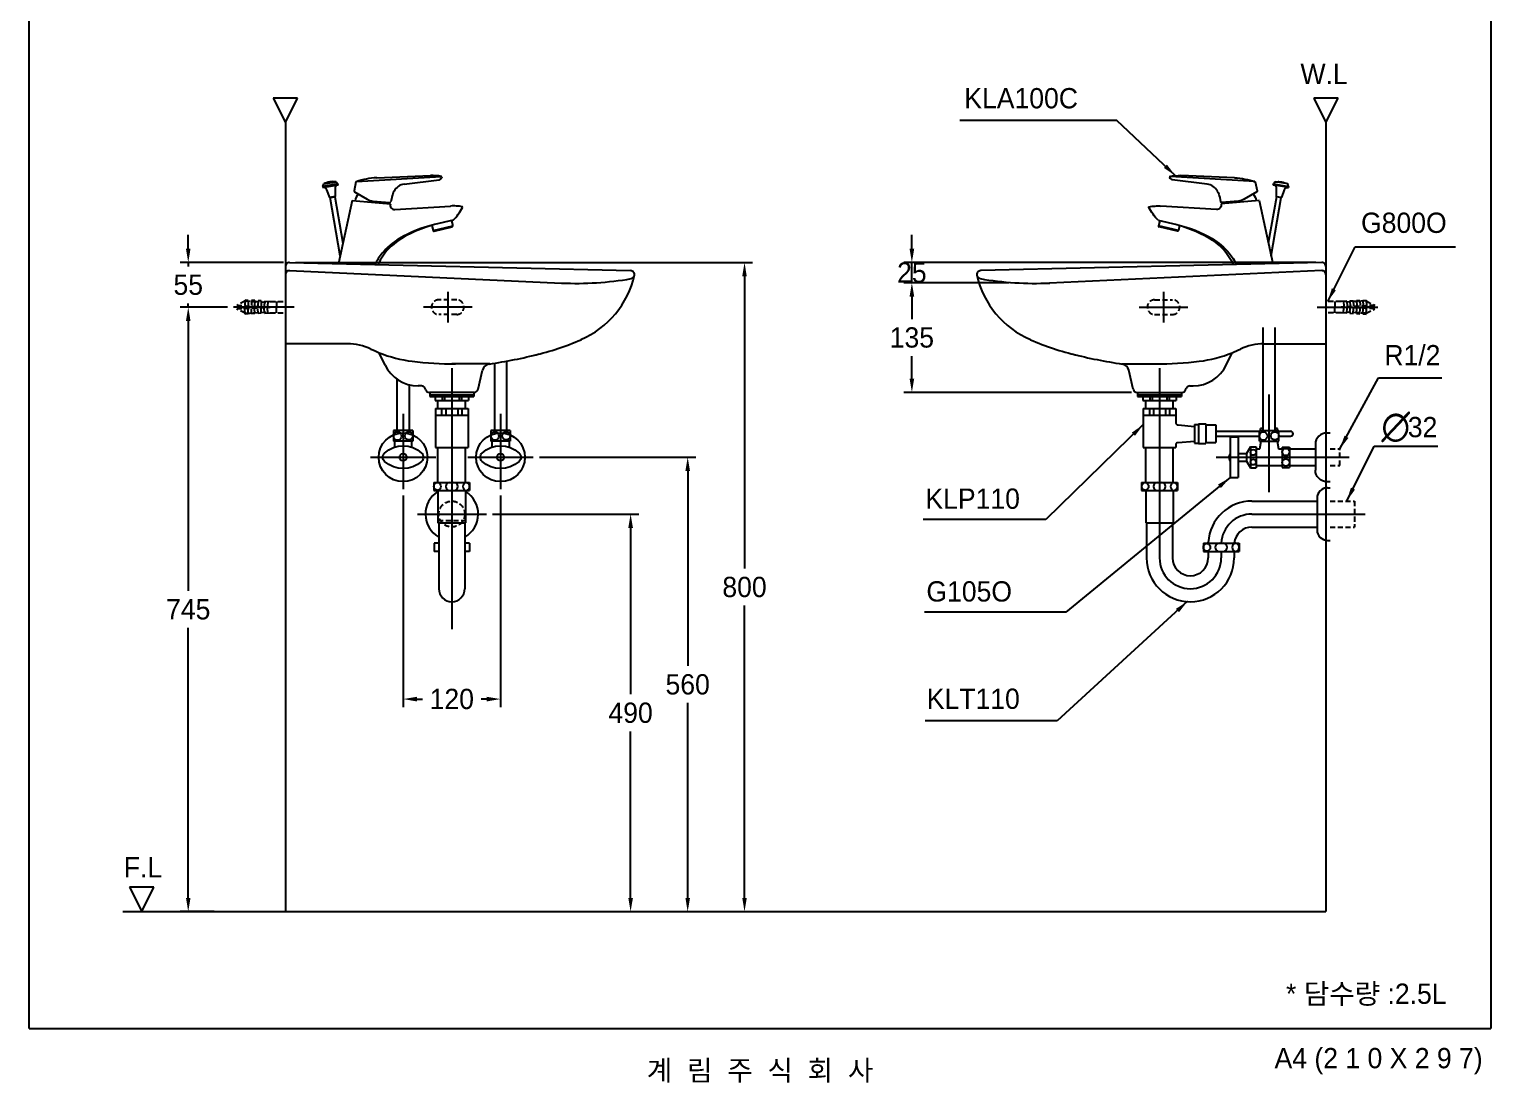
# Model space of a CAD drawing. Header units: millimetres. Extents: x 6870 to 8670, y -7003 to -4406.
# Drawn here: x 6870 to 8670, y -7003 to -5704 of the extents above; entities that cross this region are included whole.
import ezdxf
from ezdxf.enums import TextEntityAlignment as Align
from ezdxf.lldxf.tags import DXFTag

# ---------------------------------------------------------------- set-up
doc = ezdxf.new("R2010")
doc.units = ezdxf.units.MM
doc.linetypes.add('DASHED2', pattern=[9.525, 6.35, -3.175])
for name, color, linetype in [('TEXT', 7, 'Continuous'), ('내부선 및 부속', 4, 'Continuous'), ('도각라인', 7, 'Continuous'), ('외형선', 3, 'Continuous'), ('점선', 6, 'DASHED2'), ('중심선', 1, 'DASHED'), ('치수선', 7, 'Continuous')]:
    doc.layers.add(name, color=color, linetype=linetype)
doc.styles.add('____', font='')
doc.styles.add('타이틀', font='H2GTRM.TTF', dxfattribs={"height": 25})
doc.styles.get('____').set_extended_font_data('굴림')
tags = doc.linetypes.add('DASHDOT', pattern=[70, 31, -13, 13, -13]).pattern_tags.tags
tags[10:11] = [DXFTag(74, 4), DXFTag(75, 0), DXFTag(340, '0'), DXFTag(46, 0.0), DXFTag(50, 0.0), DXFTag(44, 0.0), DXFTag(45, 0.0)]
tags[8:9] = [DXFTag(74, 4), DXFTag(75, 0), DXFTag(340, '0'), DXFTag(46, 0.0), DXFTag(50, 0.0), DXFTag(44, 0.0), DXFTag(45, 0.0)]
tags[6:7] = [DXFTag(74, 4), DXFTag(75, 0), DXFTag(340, '0'), DXFTag(46, 0.0), DXFTag(50, 0.0), DXFTag(44, 0.0), DXFTag(45, 0.0)]
tags[4:5] = [DXFTag(74, 4), DXFTag(75, 0), DXFTag(340, '0'), DXFTag(46, 0.0), DXFTag(50, 0.0), DXFTag(44, 0.0), DXFTag(45, 0.0)]
tags = doc.linetypes.add('DASHED', pattern=[25.72, 12.86, -12.86]).pattern_tags.tags
tags[6:7] = [DXFTag(74, 4), DXFTag(75, 0), DXFTag(340, '0'), DXFTag(46, 0.0), DXFTag(50, 0.0), DXFTag(44, 0.0), DXFTag(45, 0.0)]
tags[4:5] = [DXFTag(74, 4), DXFTag(75, 0), DXFTag(340, '0'), DXFTag(46, 0.0), DXFTag(50, 0.0), DXFTag(44, 0.0), DXFTag(45, 0.0)]
doc.dimstyles.new('MSADIM', dxfattribs={"dimtxt": 33, "dimasz": 17, "dimexe": 10, "dimexo": 7.5, "dimgap": 10, "dimtad": 0, "dimtih": 1, "dimtoh": 1, "dimdec": 0, "dimzin": 1, "dimdsep": 46, "dimtxsty": '____', "dimcen": 11.25, "dimadec": 0, "dimazin": 0, "dimtfac": 1, "dimtdec": 0, "dimtix": 1, "dimtmove": 0, "dimatfit": 3, "dimfxl": 1, "dimtolj": 1, "dimtzin": 1, "dimarcsym": 0})

# ---------------------------------------------------------------- blocks, each defined once
blk = doc.blocks.new('*D4')
at = {"layer": '치수선', "color": 0, "linetype": 'Continuous', "lineweight": -2, "transparency": 16777216}
for p, q in [((7198, -5991.9), (7760.9, -5991.9)), ((7750.9, -6008.9), (7750.9, -6369.1)), ((7750.9, -6774.9), (7750.9, -6414.7)), ((7639.2, -6791.9), (7760.9, -6791.9))]:
    blk.add_line(p, q, dxfattribs=at)
at = {"layer": '치수선', "color": 0, "linetype": 'Continuous', "transparency": 16777216}
for points in [[(7748.1, -6008.9), (7753.7, -6008.9), (7750.9, -5991.9)], [(7748.1, -6774.9), (7753.7, -6774.9), (7750.9, -6791.9)]]:
    blk.add_solid(points, dxfattribs=at)
at = {"layer": '치수선', "color": 0, "linetype": 'Continuous', "transparency": 16777216, "insert": (7750.9, -6391.9), "char_height": 25, "attachment_point": 5, "style": '____'}
blk.add_mtext('\\A1;800', dxfattribs=at)
blk = doc.blocks.new('*D1')
at = {"layer": '치수선', "color": 0, "linetype": 'Continuous', "lineweight": -2, "transparency": 16777216}
for p, q in [((7498.3, -6231.9), (7690.9, -6231.9)), ((7680.9, -6248.9), (7680.9, -6489.1)), ((7680.9, -6774.9), (7680.9, -6534.7)), ((7675.7, -6791.9), (7690.9, -6791.9))]:
    blk.add_line(p, q, dxfattribs=at)
at = {"layer": '치수선', "color": 0, "linetype": 'Continuous', "transparency": 16777216}
for points in [[(7678.1, -6248.9), (7683.8, -6248.9), (7680.9, -6231.9)], [(7678.1, -6774.9), (7683.8, -6774.9), (7680.9, -6791.9)]]:
    blk.add_solid(points, dxfattribs=at)
at = {"layer": '치수선', "color": 0, "linetype": 'Continuous', "transparency": 16777216, "insert": (7680.9, -6511.9), "char_height": 25, "attachment_point": 5, "style": '____'}
blk.add_mtext('\\A1;560', dxfattribs=at)
blk = doc.blocks.new('*D2')
at = {"layer": '치수선', "color": 0, "linetype": 'Continuous', "lineweight": -2, "transparency": 16777216}
for p, q in [((7440.7, -6301.9), (7620.6, -6301.9)), ((7610.6, -6318.9), (7610.6, -6524)), ((7610.6, -6774.9), (7610.6, -6569.7)), ((7600.5, -6791.9), (7620.6, -6791.9))]:
    blk.add_line(p, q, dxfattribs=at)
at = {"layer": '치수선', "color": 0, "linetype": 'Continuous', "transparency": 16777216}
for points in [[(7607.8, -6318.9), (7613.5, -6318.9), (7610.6, -6301.9)], [(7607.8, -6774.9), (7613.5, -6774.9), (7610.6, -6791.9)]]:
    blk.add_solid(points, dxfattribs=at)
at = {"layer": '치수선', "color": 0, "linetype": 'Continuous', "transparency": 16777216, "insert": (7610.6, -6546.9), "char_height": 25, "attachment_point": 5, "style": '____'}
blk.add_mtext('\\A1;490', dxfattribs=at)
blk = doc.blocks.new('*D3')
at = {"layer": '치수선', "color": 0, "linetype": 'Continuous', "lineweight": -2, "transparency": 16777216}
for p, q in [((7330.4, -6278.9), (7330.4, -6539.9)), ((7450.4, -6278.9), (7450.4, -6539.9)), ((7347.4, -6529.9), (7354.5, -6529.9)), ((7433.4, -6529.9), (7426.4, -6529.9))]:
    blk.add_line(p, q, dxfattribs=at)
at = {"layer": '치수선', "color": 0, "linetype": 'Continuous', "transparency": 16777216}
for points in [[(7347.4, -6527.1), (7347.4, -6532.8), (7330.4, -6529.9)], [(7433.4, -6527.1), (7433.4, -6532.8), (7450.4, -6529.9)]]:
    blk.add_solid(points, dxfattribs=at)
at = {"layer": '치수선', "color": 0, "linetype": 'Continuous', "transparency": 16777216, "insert": (7390.4, -6529.9), "char_height": 25, "attachment_point": 5, "style": '____'}
blk.add_mtext('\\A1;120', dxfattribs=at)
blk = doc.blocks.new('*D5')
at = {"layer": '치수선', "color": 0, "linetype": 'Continuous', "lineweight": -2, "transparency": 16777216}
for p, q in [((8076.3, -6016.8), (7947, -6016.8)), ((7957, -6033.8), (7957, -6061.5)), ((7957, -6134.9), (7957, -6107.2)), ((8227.5, -6151.9), (7947, -6151.9))]:
    blk.add_line(p, q, dxfattribs=at)
at = {"layer": '치수선', "color": 0, "linetype": 'Continuous', "transparency": 16777216}
for points in [[(7954.2, -6033.8), (7959.9, -6033.8), (7957, -6016.8)], [(7954.2, -6134.9), (7959.9, -6134.9), (7957, -6151.9)]]:
    blk.add_solid(points, dxfattribs=at)
at = {"layer": '치수선', "color": 0, "linetype": 'Continuous', "transparency": 16777216, "insert": (7957, -6084.4), "char_height": 25, "attachment_point": 5, "style": '____'}
blk.add_mtext('\\A1;135', dxfattribs=at)
blk = doc.blocks.new('*D6')
at = {"layer": '치수선', "color": 0, "linetype": 'Continuous', "lineweight": -2, "transparency": 16777216}
for p, q in [((7957, -5974.9), (7957, -5957.9)), ((8454.4, -5991.9), (7947, -5991.9)), ((7957, -6016.8), (7957, -5991.9)), ((8076.3, -6016.8), (7947, -6016.8)), ((7957, -6033.8), (7957, -6050.8))]:
    blk.add_line(p, q, dxfattribs=at)
at = {"layer": '치수선', "color": 0, "linetype": 'Continuous', "transparency": 16777216}
for points in [[(7954.2, -5974.9), (7959.9, -5974.9), (7957, -5991.9)], [(7954.2, -6033.8), (7959.9, -6033.8), (7957, -6016.8)]]:
    blk.add_solid(points, dxfattribs=at)
at = {"layer": '치수선', "color": 0, "linetype": 'Continuous', "transparency": 16777216, "insert": (7957, -6004.4), "char_height": 25, "attachment_point": 5, "style": '____'}
blk.add_mtext('\\A1;25', dxfattribs=at)
blk = doc.blocks.new('*D7')
at = {"layer": '치수선', "color": 0, "linetype": 'Continuous', "lineweight": -2, "transparency": 16777216}
for p, q in [((7114.2, -6046.9), (7055.8, -6046.9)), ((7065.8, -6063.9), (7065.8, -6396.5)), ((7065.8, -6774.9), (7065.8, -6442.2)), ((7097.9, -6791.9), (7055.8, -6791.9))]:
    blk.add_line(p, q, dxfattribs=at)
at = {"layer": '치수선', "color": 0, "linetype": 'Continuous', "transparency": 16777216}
for points in [[(7063, -6063.9), (7068.6, -6063.9), (7065.8, -6046.9)], [(7063, -6774.9), (7068.6, -6774.9), (7065.8, -6791.9)]]:
    blk.add_solid(points, dxfattribs=at)
at = {"layer": '치수선', "color": 0, "linetype": 'Continuous', "transparency": 16777216, "insert": (7065.8, -6419.4), "char_height": 25, "attachment_point": 5, "style": '____'}
blk.add_mtext('\\A1;745', dxfattribs=at)
blk = doc.blocks.new('*D8')
at = {"layer": '치수선', "color": 0, "linetype": 'Continuous', "lineweight": -2, "transparency": 16777216}
for p, q in [((7065.8, -5974.9), (7065.8, -5957.9)), ((7183, -5991.9), (7055.8, -5991.9)), ((7065.8, -5991.9), (7065.8, -5996.6)), ((7114.2, -6046.9), (7055.8, -6046.9)), ((7065.8, -6046.9), (7065.8, -6042.2)), ((7065.8, -6063.9), (7065.8, -6080.9))]:
    blk.add_line(p, q, dxfattribs=at)
at = {"layer": '치수선', "color": 0, "linetype": 'Continuous', "transparency": 16777216}
for points in [[(7063, -5974.9), (7068.6, -5974.9), (7065.8, -5991.9)], [(7063, -6063.9), (7068.6, -6063.9), (7065.8, -6046.9)]]:
    blk.add_solid(points, dxfattribs=at)
at = {"layer": '치수선', "color": 0, "linetype": 'Continuous', "transparency": 16777216, "insert": (7065.8, -6019.4), "char_height": 25, "attachment_point": 5, "style": '____'}
blk.add_mtext('\\A1;55', dxfattribs=at)

msp = doc.modelspace()

# ---------------------------------------------------------------- linework, layer by layer
at = {"layer": '내부선 및 부속', "linetype": 'Continuous'}
for p, q in [((7272.9, -5892.2), (7377.4, -5885.8)), ((7298, -5887.5), (7364.3, -5884.8)), ((8379.6, -5892.2), (8275, -5885.8)), ((8354.5, -5887.5), (8288.2, -5884.8)), ((7250.1, -5895), (7231.4, -5898.3)), ((7231.4, -5898.3), (7232.6, -5895.1)), ((7231.4, -5898.3), (7231.6, -5899.3)), ((7231.6, -5899.3), (7250.3, -5896)), ((7232.6, -5895.1), (7248, -5892.4)), ((7240, -5911.6), (7236.6, -5902.2)), ((7246.6, -5900.4), (7246.6, -5910.4)), ((7248, -5892.4), (7250.1, -5895)), ((7250.3, -5896), (7250.1, -5895)), ((7272.4, -5892.6), (7270.1, -5903.6)), ((7331.8, -5895.3), (7374.8, -5890)), ((7378, -5886.4), (7377.8, -5887.4)), ((7378, -5886.4), (7377.8, -5887.4)), ((8274.5, -5886.4), (8274.7, -5887.4)), ((8274.5, -5886.4), (8274.7, -5887.4)), ((8320.7, -5895.3), (8277.6, -5890)), ((8380, -5892.6), (8382.4, -5903.6)), ((8402.1, -5896), (8402.3, -5895)), ((8420.8, -5899.3), (8402.1, -5896)), ((8404.4, -5892.4), (8402.3, -5895)), ((8402.3, -5895), (8421, -5898.3)), ((8419.9, -5895.1), (8404.4, -5892.4)), ((8405.8, -5900.4), (8405.8, -5910.4)), ((8412.5, -5911.6), (8415.9, -5902.2)), ((8421, -5898.3), (8419.9, -5895.1)), ((8421, -5898.3), (8420.8, -5899.3)), ((7246.6, -5910.4), (7240, -5911.6)), ((7240.4, -5911.9), (7246.4, -5910.9)), ((7253.1, -5983.6), (7240.4, -5911.9)), ((7246.4, -5910.9), (7256.4, -5967.9)), ((7267.6, -5915.4), (7251, -5993.3)), ((7267.6, -5915.4), (7314.7, -5919.5)), ((7270.5, -5904.7), (7286.1, -5913.8)), ((7293.3, -5916.1), (7314.2, -5917.9)), ((7310.9, -5917.6), (7311.1, -5919.2)), ((7316.4, -5911.8), (7315.2, -5917.1)), ((8336.1, -5911.8), (8337.2, -5917.1)), ((8384.9, -5915.4), (8337.8, -5919.5)), ((8359.2, -5916.1), (8338.3, -5917.9)), ((8341.6, -5917.6), (8341.4, -5919.2)), ((8381.9, -5904.7), (8366.3, -5913.8)), ((8384.9, -5915.4), (8401.5, -5993.3)), ((8406.1, -5910.9), (8396, -5967.9)), ((8399.4, -5983.6), (8412, -5911.9)), ((8405.8, -5910.4), (8412.5, -5911.6)), ((8412, -5911.9), (8406.1, -5910.9)), ((7320.3, -5926.5), (7388.9, -5922.3)), ((7392, -5939.9), (7369, -5945.1)), ((8260.5, -5939.9), (8283.4, -5945.1)), ((8332.1, -5926.5), (8263.6, -5922.3)), ((7365.8, -5946.2), (7367.3, -5952.6)), ((7367.3, -5952.6), (7391.6, -5946.8)), ((7368.5, -5953.3), (7390.9, -5948)), ((7390.1, -5940.4), (7391.6, -5946.8)), ((8262.4, -5940.4), (8260.9, -5946.8)), ((8285.2, -5952.6), (8260.9, -5946.8)), ((8284, -5953.3), (8261.6, -5948)), ((8286.7, -5946.2), (8285.2, -5952.6)), ((7190.7, -6001.9), (7525.7, -6017.2)), ((8461.8, -6001.9), (8126.7, -6017.2)), ((8389.5, -6199.1), (8389.5, -6071.9)), ((8404.5, -6199.1), (8404.5, -6071.9)), ((7437.2, -6116.9), (7390.4, -6116.9)), ((7442.9, -6116), (7442.9, -6199.1)), ((7457.9, -6113.4), (7457.9, -6199.1)), ((8215.3, -6116.9), (8262, -6116.9)), ((7322.9, -6135.7), (7322.9, -6199.1)), ((7337.9, -6142.5), (7337.9, -6199.1)), ((7363.4, -6151.9), (7363.4, -6156.9)), ((7363.4, -6154.9), (7417.4, -6154.9)), ((7417.4, -6151.9), (7417.4, -6156.9)), ((8235, -6151.9), (8235, -6156.9)), ((8235, -6154.9), (8289, -6154.9)), ((8289, -6151.9), (8289, -6156.9)), ((7363.4, -6156.9), (7417.4, -6156.9)), ((7369.9, -6156.9), (7369.9, -6161.9)), ((7369.9, -6161.9), (7410.9, -6161.9)), ((7370.4, -6171.9), (7370.4, -6219.9)), ((7370.4, -6171.9), (7410.4, -6171.9)), ((7373.4, -6171.9), (7373.4, -6161.9)), ((7377.9, -6171.9), (7377.9, -6179.9)), ((7378.4, -6156.9), (7378.4, -6161.9)), ((7381.4, -6156.9), (7381.4, -6161.9)), ((7382.9, -6171.9), (7382.9, -6179.9)), ((7397.9, -6171.9), (7397.9, -6179.9)), ((7399.4, -6156.9), (7399.4, -6161.9)), ((7402.4, -6156.9), (7402.4, -6161.9)), ((7402.9, -6171.9), (7402.9, -6179.9)), ((7407.4, -6171.9), (7407.4, -6161.9)), ((7410.4, -6171.9), (7410.4, -6216.6)), ((7410.9, -6156.9), (7410.9, -6161.9)), ((8235, -6156.9), (8289, -6156.9)), ((8241.5, -6156.9), (8241.5, -6161.9)), ((8241.5, -6161.9), (8282.5, -6161.9)), ((8242, -6171.9), (8242, -6219.9)), ((8242, -6171.9), (8282, -6171.9)), ((8245, -6171.9), (8245, -6161.9)), ((8249.5, -6171.9), (8249.5, -6179.9)), ((8250, -6156.9), (8250, -6161.9)), ((8253, -6156.9), (8253, -6161.9)), ((8254.5, -6171.9), (8254.5, -6179.9)), ((8269.5, -6171.9), (8269.5, -6179.9)), ((8271, -6156.9), (8271, -6161.9)), ((8274, -6156.9), (8274, -6161.9)), ((8274.5, -6171.9), (8274.5, -6179.9)), ((8279, -6171.9), (8279, -6161.9)), ((8282, -6171.9), (8282, -6189.1)), ((8282.5, -6156.9), (8282.5, -6161.9)), ((7370.4, -6179.9), (7410.4, -6179.9)), ((7373.4, -6179.9), (7407.4, -6179.9)), ((8242, -6179.9), (8282, -6179.9)), ((8245, -6179.9), (8279, -6179.9)), ((8305, -6191.4), (8305, -6214.4)), ((8305, -6191.4), (8310, -6191.4)), ((8310, -6190.9), (8310, -6214.9)), ((8310, -6190.9), (8319, -6190.9)), ((8319, -6190.9), (8319, -6214.9)), ((7318.4, -6199.1), (7318.4, -6212.1)), ((7342.4, -6199.1), (7318.4, -6199.1)), ((7342.4, -6199.1), (7342.4, -6212.1)), ((7438.4, -6199.1), (7438.4, -6212.1)), ((7462.4, -6199.1), (7438.4, -6199.1)), ((7462.4, -6199.1), (7462.4, -6212.1)), ((8284.8, -6192.1), (8305, -6193.9)), ((8319, -6192.1), (8331.5, -6192.1)), ((8331.5, -6192.1), (8331.5, -6213.6)), ((8331.5, -6199.9), (8385, -6199.9)), ((8331.5, -6205.9), (8385, -6205.9)), ((8349, -6206.9), (8349, -6256.9)), ((8349, -6206.9), (8359, -6206.9)), ((8359, -6206.9), (8359, -6256.9)), ((8385, -6199.1), (8409, -6199.1)), ((8385, -6212.1), (8385, -6199.1)), ((8386.5, -6199.1), (8386.5, -6196.4)), ((8389.5, -6196.4), (8386.5, -6196.4)), ((8407.5, -6196.4), (8404.5, -6196.4)), ((8407.5, -6199.1), (8407.5, -6196.4)), ((8409, -6212.1), (8409, -6199.1)), ((8409, -6199.9), (8423.5, -6199.9)), ((8409, -6205.9), (8423.5, -6205.9)), ((8468, -6201.9), (8472, -6201.9)), ((7342.4, -6212.1), (7318.4, -6212.1)), ((7319.9, -6212.1), (7319.9, -6219.6)), ((7340.9, -6212.1), (7340.9, -6219.6)), ((7370.4, -6219.9), (7410.4, -6219.9)), ((7373.4, -6262.9), (7373.4, -6219.9)), ((7407.4, -6262.9), (7407.4, -6219.9)), ((7410.4, -6216.6), (7410.4, -6219.9)), ((7462.4, -6212.1), (7438.4, -6212.1)), ((7439.9, -6212.1), (7439.9, -6219.6)), ((7460.9, -6212.1), (7460.9, -6219.6)), ((8242, -6219.9), (8282, -6219.9)), ((8245, -6262.9), (8245, -6219.9)), ((8279, -6262.9), (8279, -6219.9)), ((8282, -6216.6), (8282, -6219.9)), ((8284.8, -6213.6), (8305, -6211.9)), ((8305, -6214.4), (8310, -6214.4)), ((8310, -6214.9), (8319, -6214.9)), ((8319, -6213.6), (8331.5, -6213.6)), ((8359, -6227.1), (8369, -6227.1)), ((8374, -6218.9), (8369, -6227.1)), ((8369, -6227.1), (8369, -6236.6)), ((8374, -6218.9), (8381, -6218.9)), ((8374, -6218.9), (8374, -6244.9)), ((8381, -6218.9), (8381, -6244.9)), ((8381, -6221.6), (8385.5, -6221.6)), ((8385, -6212.1), (8409, -6212.1)), ((8385.5, -6221.6), (8387, -6212.1)), ((8407, -6212.1), (8408.5, -6221.6)), ((8408.5, -6221.6), (8413, -6221.6)), ((8413, -6219.4), (8413, -6244.4)), ((8413, -6219.4), (8422, -6219.4)), ((8422, -6219.4), (8422, -6244.4)), ((8422, -6221.6), (8454, -6221.6)), ((8454, -6215.9), (8454, -6247.9)), ((8359, -6236.6), (8369, -6236.6)), ((8369, -6236.6), (8374, -6244.9)), ((8374, -6244.9), (8381, -6244.9)), ((8381, -6242.1), (8413, -6242.1)), ((8413, -6244.4), (8422, -6244.4)), ((8422, -6242.1), (8454, -6242.1)), ((7368.4, -6262.9), (7412.4, -6262.9)), ((7368.4, -6262.9), (7368.4, -6272.9)), ((7412.4, -6262.9), (7412.4, -6272.9)), ((8240, -6262.9), (8284, -6262.9)), ((8240, -6262.9), (8240, -6272.9)), ((8284, -6262.9), (8284, -6272.9)), ((8349, -6256.9), (8359, -6256.9)), ((8468, -6261.9), (8472, -6261.9)), ((7368.4, -6272.9), (7412.4, -6272.9)), ((7373.4, -6272.9), (7373.4, -6312.9)), ((7407.4, -6272.9), (7407.4, -6312.9)), ((8240, -6272.9), (8284, -6272.9)), ((8245, -6272.9), (8245, -6312.9)), ((8279, -6272.9), (8279, -6312.9)), ((8469, -6269.4), (8472, -6269.4)), ((8375.9, -6285.9), (8456, -6285.9)), ((8456, -6282.4), (8456, -6317.9)), ((7373.4, -6312.9), (7407.4, -6312.9)), ((7374.4, -6312.9), (7374.4, -6393.9)), ((7406.4, -6312.9), (7406.4, -6393.9)), ((8245, -6312.9), (8279, -6312.9)), ((8246, -6312.9), (8246, -6355.9)), ((8278, -6312.9), (8278, -6355.9)), ((8375.9, -6317.9), (8456, -6317.9)), ((8456, -6317.9), (8456, -6321.4)), ((8469, -6334.4), (8472, -6334.4)), ((7368.7, -6337.9), (7368.7, -6347.9)), ((7374.4, -6337.9), (7368.7, -6337.9)), ((7374.4, -6347.9), (7368.7, -6347.9)), ((7412.2, -6337.9), (7406.4, -6337.9)), ((7412.2, -6347.9), (7406.4, -6347.9)), ((7412.2, -6337.9), (7412.2, -6347.9)), ((8316, -6337.9), (8360, -6337.9)), ((8316, -6337.9), (8316, -6347.9)), ((8316, -6347.9), (8360, -6347.9)), ((8322, -6337.9), (8322, -6336.7)), ((8322, -6347.9), (8322, -6355.9)), ((8354, -6347.9), (8354, -6355.9)), ((8360, -6337.9), (8360, -6347.9))]:
    msp.add_line(p, q, dxfattribs=at)
at = {"layer": '내부선 및 부속', "linetype": 'Continuous', "flags": 128}
for points in [[(7377.6, -5885.8, 0.060898), (7364.3, -5884.8)], [(8274.9, -5885.8, -0.060898), (8288.2, -5884.8)], [(7236.6, -5902.2, 0.361169), (7231.6, -5899.3)], [(7248, -5892.4, 0.142794), (7232.6, -5895.1)], [(7250.3, -5896, 0.361169), (7246.6, -5900.4)], [(7270.1, -5903.6, 0.323464), (7270.5, -5904.7)], [(7272.9, -5892.2, 0.337043), (7272.4, -5892.6)], [(7298, -5887.5, 0.071682), (7272.7, -5892.3)], [(7319.3, -5903.9, 0.070886), (7316.4, -5911.8)], [(7374.8, -5890, 0.169046), (7377.8, -5887.4)], [(8277.6, -5890, -0.169046), (8274.7, -5887.4)], [(8333.2, -5903.9, -0.070886), (8336.1, -5911.8)], [(8354.5, -5887.5, -0.071682), (8379.7, -5892.3)], [(8379.6, -5892.2, -0.337043), (8380, -5892.6)], [(8382.4, -5903.6, -0.323464), (8381.9, -5904.7)], [(8402.1, -5896, -0.361169), (8405.8, -5900.4)], [(8404.4, -5892.4, -0.142794), (8419.9, -5895.1)], [(8415.9, -5902.2, -0.361169), (8420.8, -5899.3)], [(7240, -5911.6, 0.337834), (7240.5, -5911.9)], [(7246.3, -5910.9, 0.337834), (7246.6, -5910.4)], [(7275, -5907.3, 0.082698), (7271.2, -5915.7)], [(7286.1, -5913.8, 0.111261), (7293.3, -5916.1)], [(7314.2, -5917.9, 0.378336), (7315.2, -5917.1)], [(7314.7, -5919.5, 0.51857), (7320.3, -5926.5)], [(8337.8, -5919.5, -0.51857), (8332.1, -5926.5)], [(8338.3, -5917.9, -0.378336), (8337.2, -5917.1)], [(8366.3, -5913.8, -0.111261), (8359.2, -5916.1)], [(8377.4, -5907.3, -0.082698), (8381.2, -5915.7)], [(8406.2, -5910.9, -0.337834), (8405.8, -5910.4)], [(8412.5, -5911.6, -0.337834), (8411.9, -5911.9)], [(7396, -5922.3, 0.025335), (7388.9, -5922.3)], [(7392, -5939.9, 0.069061), (7403.7, -5924)], [(7403.4, -5923.3, 0.046958), (7396, -5922.3)], [(7403.7, -5924, 0.495636), (7403.4, -5923.3)], [(8248.7, -5924, -0.495636), (8249.1, -5923.3)], [(8260.5, -5939.9, -0.069061), (8248.7, -5924)], [(8249.1, -5923.3, -0.046958), (8256.5, -5922.3)], [(8256.5, -5922.3, -0.025335), (8263.6, -5922.3)], [(7339, -5956.4, 0.084528), (7313, -5974.7)], [(7369, -5945.1, 0.07809), (7325.8, -5962.4)], [(7365.8, -5946.2, 0.040931), (7339, -5956.4)], [(7367.3, -5952.6, 0.414214), (7368.5, -5953.3)], [(8283.4, -5945.1, -0.07809), (8326.7, -5962.4)], [(8285.2, -5952.6, -0.414214), (8284, -5953.3)], [(8286.7, -5946.2, -0.040931), (8313.4, -5956.4)], [(8313.4, -5956.4, -0.084528), (8339.5, -5974.7)], [(7313, -5974.7, 0.099973), (7299.7, -5994.5, 0.097482)], [(7325.8, -5962.4, 0.085415), (7304.6, -5980.4)], [(8326.7, -5962.4, -0.085415), (8347.9, -5980.4)], [(8339.5, -5974.7, -0.099973), (8352.7, -5994.5, -0.097482)], [(7304.6, -5980.4, 0.07125), (7296, -5994.4, 0.068628)], [(8347.9, -5980.4, -0.07125), (8356.5, -5994.4, -0.068628)], [(7307.7, -6237, -0.44), (7307.7, -6226.7)], [(7307.7, -6226.7, -0.388889), (7353.2, -6226.7)], [(7353.2, -6226.7, -0.44), (7353.2, -6237)], [(7427.7, -6237, -0.44), (7427.7, -6226.7)], [(7427.7, -6226.7, -0.388889), (7473.2, -6226.7)], [(7473.2, -6226.7, -0.44), (7473.2, -6237)], [(7353.2, -6237, -0.388889), (7307.7, -6237)], [(7473.2, -6237, -0.388889), (7427.7, -6237)], [(7372.7, -6272.8, -0.859727), (7372.7, -6262.9)], [(7372.7, -6262.9, -0.859727), (7372.7, -6272.8)], [(8244.3, -6272.8, -0.859727), (8244.3, -6262.9)], [(8244.3, -6262.9, -0.859727), (8244.3, -6272.8)], [(8468, -6261.9, -0.414214), (8454, -6247.9)], [(8320.3, -6347.8, -0.859727), (8320.3, -6337.9)], [(8320.3, -6337.9, -0.859727), (8320.3, -6347.8)]]:
    msp.add_lwpolyline(points, format="xyb", dxfattribs=at)
at = {"layer": '내부선 및 부속', "linetype": 'Continuous'}
for centre, radius in [((7330.4, -6231.9), 30), ((7323.5, -6205.7), 5), ((7337.4, -6205.5), 5), ((7450.4, -6231.9), 30), ((7443.5, -6205.7), 5), ((7457.4, -6205.5), 5), ((8390, -6205.7), 5), ((8404, -6205.5), 5), ((7330.4, -6231.9), 4.5), ((7450.4, -6231.9), 4.5), ((8377.5, -6225.9), 3.5), ((8417.5, -6225.4), 4.5), ((8377.5, -6237.9), 3.5), ((8417.5, -6238.4), 4.5)]:
    msp.add_circle(centre, radius, dxfattribs=at)
for centre, radius, start, end in [((7377.5, -5886.3), 0.5, 348.0107, 93.5142), ((8275, -5886.3), 0.5, 86.4858, 191.9893), ((7333.8, -5911.7), 16.5, 97.0506, 151.7854), ((8318.7, -5911.7), 16.5, 28.2146, 82.9494), ((7390.6, -5947), 1, 283.3886, 13.3886), ((8261.8, -5947), 1, 166.6114, 256.6114), ((7190.4, -6006.9), 5, 87.3821, 180), ((7543.8, -5622.6), 395, 267.3821, 279.8405), ((7610.4, -6006.9), 5, 279.8405, 346.7138), ((8042, -6006.9), 5, 193.2862, 260.1595), ((8108.7, -5622.6), 395, 260.1595, 272.6179), ((8462, -6006.9), 5, 0, 92.6179), ((7361.1, -5954.8), 160, 247.9475, 263.03), ((7394.8, -5679.2), 437.7, 263.03, 270), ((8257.7, -5679.2), 437.7, 270, 276.97), ((8291.4, -5954.8), 160, 276.97, 292.0525), ((8285, -6189.1), 3, 180, 265.0303), ((8423.5, -6202.9), 3, 270, 90), ((8468, -6215.9), 14, 90, 180), ((8285, -6216.6), 3, 94.9697, 180), ((8355.4, -6231.9), 7.84, 144.9654, 215.0346), ((7387.9, -6267.9), 5, 90, 270), ((7392.9, -6267.9), 5, 270, 90), ((7408.9, -6267.9), 5, 98.6269, 261.3731), ((7407.4, -6267.9), 5, 278.6269, 81.3731), ((8259.5, -6267.9), 5, 90, 270), ((8264.5, -6267.9), 5, 270, 90), ((8280.5, -6267.9), 5, 98.6269, 261.3731), ((8279, -6267.9), 5, 278.6269, 81.3731), ((7390.4, -6301.9), 32.5, 121.5389, 240.5076), ((7390.4, -6301.9), 32.5, 299.4924, 58.4611), ((8469, -6282.4), 13, 90, 180), ((8375.9, -6339.9), 54, 90, 176.6714), ((8375.9, -6339.9), 22, 90, 174.7841), ((8469, -6321.4), 13, 180, 270), ((8335.5, -6342.9), 5, 90, 270), ((8340.5, -6342.9), 5, 270, 90), ((8356.5, -6342.9), 5, 98.6269, 261.3731), ((8355, -6342.9), 5, 278.6269, 81.3731), ((8300, -6355.9), 54, 180, 0), ((8300, -6355.9), 22, 180, 0), ((7390.4, -6393.9), 16, 180, 0)]:
    msp.add_arc(centre, radius, start, end, dxfattribs=at)
at = {"layer": '도각라인', "color": 7}
for p, q in [((6870, -6935.9), (6870, -4405.9)), ((8670, -4405.9), (8670, -6935.9)), ((6870, -6935.9), (8670, -6935.9))]:
    msp.add_line(p, q, dxfattribs=at)
at = {"layer": '외형선', "linetype": 'Continuous'}
for p, q in [((7200.4, -5789.2), (7170.4, -5789.2)), ((7170.4, -5789.2), (7185.4, -5819.2)), ((7185.4, -5819.2), (7200.4, -5789.2)), ((8482, -5789.2), (8452, -5789.2)), ((8452, -5789.2), (8467, -5819.2)), ((8467, -5819.2), (8482, -5789.2)), ((7185.4, -5819.2), (7185.4, -6791.9)), ((8467, -5819.2), (8467, -6791.9)), ((7023.5, -6761.9), (6993.5, -6761.9)), ((6993.5, -6761.9), (7008.5, -6791.9)), ((7008.5, -6791.9), (7023.5, -6761.9)), ((6985.1, -6791.9), (8467, -6791.9))]:
    msp.add_line(p, q, dxfattribs=at)
at = {"layer": '외형선'}
for p, q in [((7190.5, -5991.9), (7610.5, -6001.9)), ((8461.9, -5991.9), (8041.9, -6001.9)), ((7185.4, -5996.9), (7185.4, -6091.9)), ((8467, -5996.9), (8467, -6091.9)), ((7262.1, -6091.9), (7185.4, -6091.9)), ((8390.4, -6091.9), (8467, -6091.9)), ((7308.2, -6118.2), (7301, -6103.1)), ((8344.2, -6118.2), (8351.4, -6103.1)), ((7422.8, -6148), (7428.2, -6124.6)), ((8229.7, -6148), (8224.3, -6124.6)), ((7352.9, -6143.9), (7348.8, -6143.9)), ((7358.3, -6148.8), (7357.5, -6147)), ((7417.9, -6151.9), (7362.9, -6151.9)), ((8234.5, -6151.9), (8289.5, -6151.9)), ((8294.1, -6148.8), (8294.9, -6147)), ((8299.5, -6143.9), (8303.6, -6143.9))]:
    msp.add_line(p, q, dxfattribs=at)
for centre, radius, start, end in [((7190.4, -5996.9), 5, 88.6361, 180), ((8462, -5996.9), 5, 0, 91.3639), ((7503.4, -5981.6), 115, 293.6396, 347.0072), ((7610.4, -6006.9), 5, 346.7138, 88.6361), ((8042, -6006.9), 5, 91.3639, 193.2862), ((8149.1, -5981.6), 115, 192.9928, 246.3604), ((7262.1, -6156.9), 65, 63.8975, 90), ((7361.1, -5954.8), 160, 243.8975, 247.9475), ((7415.2, -5780.1), 335, 283.2472, 293.6396), ((8237.3, -5780.1), 335, 246.3604, 256.7528), ((8291.4, -5954.8), 160, 292.0525, 296.1025), ((8390.4, -6156.9), 65, 90, 116.1025), ((7348.8, -6098.9), 45, 205.4633, 270), ((7437.9, -6126.9), 10, 98.335, 167.0278), ((7349.5, -5523.3), 600, 278.335, 284.3444), ((8303, -5523.3), 600, 255.6556, 261.665), ((8214.5, -6126.9), 10, 12.9722, 81.665), ((8303.6, -6098.9), 45, 270, 334.5367), ((7352.9, -6148.9), 5, 22.6199, 90), ((7362.9, -6146.9), 5, 202.6199, 270), ((7417.9, -6146.9), 5, 270, 347.0278), ((8234.5, -6146.9), 5, 192.9722, 270), ((8289.5, -6146.9), 5, 270, 337.3801), ((8299.5, -6148.9), 5, 90, 157.3801)]:
    msp.add_arc(centre, radius, start, end, dxfattribs=at)
at = {"layer": '점선'}
for p, q in [((7135.8, -6039.3), (7125.5, -6044.7)), ((7125.5, -6044.7), (7166.6, -6046.9)), ((7125.5, -6049), (7166.6, -6046.9)), ((7132.4, -6046.9), (7137.5, -6045.4)), ((7132.4, -6046.9), (7137.5, -6048.4)), ((7135.8, -6038.3), (7135.5, -6045.2)), ((7139.8, -6038.5), (7135.8, -6038.3)), ((7135.8, -6039.3), (7163.7, -6040.7)), ((7139.8, -6038.5), (7139.5, -6045.5)), ((7143.8, -6038.7), (7143.5, -6045.7)), ((7147.8, -6038.9), (7143.8, -6038.7)), ((7147.8, -6038.9), (7147.5, -6045.9)), ((7147.8, -6054.9), (7147.5, -6047.9)), ((7151.8, -6039.1), (7151.5, -6046.1)), ((7151.8, -6054.7), (7151.5, -6047.7)), ((7155.8, -6039.3), (7151.8, -6039.1)), ((7155.8, -6039.3), (7155.4, -6046.3)), ((7155.8, -6054.5), (7155.4, -6047.5)), ((7159.8, -6039.5), (7159.4, -6046.5)), ((7159.8, -6054.2), (7159.4, -6047.3)), ((7159.8, -6039.5), (7166.8, -6039.9)), ((7163.8, -6039.7), (7163.4, -6046.7)), ((7163.8, -6054), (7163.4, -6047)), ((7166.8, -6039.9), (7185.4, -6039.9)), ((7174.4, -6039.9), (7174.4, -6046.9)), ((7174.4, -6053.9), (7174.4, -6046.9)), ((7396.4, -6037.9), (7374.4, -6037.9)), ((8256, -6037.9), (8278, -6037.9)), ((8485.7, -6039.9), (8467, -6039.9)), ((8478, -6039.9), (8478, -6046.9)), ((8478, -6053.9), (8478, -6046.9)), ((8492.6, -6039.5), (8485.7, -6039.9)), ((8527, -6044.7), (8485.8, -6046.9)), ((8527, -6049), (8485.8, -6046.9)), ((8516.7, -6039.3), (8488.7, -6040.7)), ((8488.7, -6039.7), (8489, -6046.7)), ((8488.7, -6054), (8489, -6047)), ((8492.6, -6039.5), (8493, -6046.5)), ((8492.6, -6054.2), (8493, -6047.3)), ((8496.6, -6039.3), (8500.6, -6039.1)), ((8496.6, -6039.3), (8497, -6046.3)), ((8496.6, -6054.5), (8497, -6047.5)), ((8500.6, -6039.1), (8501, -6046.1)), ((8500.6, -6054.7), (8501, -6047.7)), ((8504.6, -6038.9), (8508.6, -6038.7)), ((8504.6, -6038.9), (8505, -6045.9)), ((8504.6, -6054.9), (8505, -6047.9)), ((8508.6, -6038.7), (8509, -6045.7)), ((8512.6, -6038.5), (8516.6, -6038.3)), ((8512.6, -6038.5), (8513, -6045.5)), ((8520, -6046.9), (8514.9, -6045.4)), ((8520, -6046.9), (8514.9, -6048.4)), ((8516.6, -6038.3), (8517, -6045.2)), ((8516.7, -6039.3), (8527, -6044.7)), ((7135.8, -6054.5), (7125.5, -6049)), ((7135.8, -6055.5), (7135.5, -6048.5)), ((7135.8, -6054.5), (7163.7, -6053)), ((7139.8, -6055.3), (7135.8, -6055.5)), ((7139.8, -6055.3), (7139.5, -6048.3)), ((7143.8, -6055.1), (7143.5, -6048.1)), ((7147.8, -6054.9), (7143.8, -6055.1)), ((7155.8, -6054.5), (7151.8, -6054.7)), ((7159.8, -6054.2), (7166.8, -6053.9)), ((7166.8, -6053.9), (7185.4, -6053.9)), ((7396.4, -6055.9), (7374.4, -6055.9)), ((8256, -6055.9), (8278, -6055.9)), ((8485.7, -6053.9), (8467, -6053.9)), ((8492.6, -6054.2), (8485.7, -6053.9)), ((8516.7, -6054.5), (8488.7, -6053)), ((8496.6, -6054.5), (8500.6, -6054.7)), ((8504.6, -6054.9), (8508.6, -6055.1)), ((8508.6, -6055.1), (8509, -6048.1)), ((8512.6, -6055.3), (8513, -6048.3)), ((8512.6, -6055.3), (8516.6, -6055.5)), ((8516.6, -6055.5), (8517, -6048.5)), ((8516.7, -6054.5), (8527, -6049)), ((8472, -6221.6), (8484, -6221.6)), ((8484, -6242.1), (8484, -6221.6)), ((8472, -6242.1), (8484, -6242.1)), ((8472, -6285.9), (8502, -6285.9)), ((8502, -6285.9), (8502, -6317.9)), ((7373.4, -6309.9), (7407.4, -6309.9)), ((8472, -6317.9), (8502, -6317.9))]:
    msp.add_line(p, q, dxfattribs=at)
msp.add_circle((7390.4, -6301.9), 16, dxfattribs=at)
for centre, start, end in [((7374.4, -6046.9), 90, 270), ((7396.4, -6046.9), 270, 90), ((8256, -6046.9), 90, 270), ((8278, -6046.9), 270, 90)]:
    msp.add_arc(centre, 9, start, end, dxfattribs=at)
at = {"layer": '중심선', "linetype": 'DASHDOT'}
for p, q in [((7385.4, -6027.9), (7385.4, -6065.9)), ((8267, -6027.9), (8267, -6065.9)), ((7196.4, -6046.9), (7121.7, -6046.9)), ((7415.4, -6046.9), (7355.4, -6046.9)), ((8237, -6046.9), (8297, -6046.9)), ((8456.1, -6046.9), (8530.8, -6046.9)), ((7390.4, -6121.9), (7390.4, -6443.8)), ((8262, -6121.9), (8262, -6355.9)), ((8397, -6274.9), (8397, -6154.6)), ((7330.4, -6178.4), (7330.4, -6271.4)), ((7450.4, -6178.4), (7450.4, -6271.4)), ((7290.3, -6231.9), (7370.8, -6231.9)), ((7410.3, -6231.9), (7490.8, -6231.9)), ((8331.6, -6231.9), (8495.6, -6231.9)), ((7348.1, -6301.9), (7433.2, -6301.9)), ((8375.9, -6301.9), (8515.1, -6301.9)), ((8338, -6347.9), (8338, -6355.9))]:
    msp.add_line(p, q, dxfattribs=at)
for centre, start, end in [((8375.9, -6339.9), 90, 176.6714), ((8300, -6355.9), 180.0007, 0)]:
    msp.add_arc(centre, 38, start, end, dxfattribs=at)

# ---------------------------------------------------------------- texts
at = {"layer": 'TEXT', "style": '타이틀'}
for s, p in [('W.L', (8464.7, -5759.5)), ('F.L', (7010, -6737.2))]:
    msp.add_text(s, height=25, dxfattribs=at).set_placement(p, align=Align.MIDDLE)
for s, p in [('* 담수량 :2.5L ', (8521.2, -6893)), ('계  림  주  식  회  사', (7770, -6987.6))]:
    msp.add_text(s, height=25, dxfattribs=at).set_placement(p, align=Align.MIDDLE_CENTER)
msp.add_text('A4 (2 1 0 X 2 9 7)', height=25, dxfattribs=at).set_placement((8660, -6972.4), align=Align.MIDDLE_RIGHT)
at = {"layer": 'TEXT', "char_height": 25, "width": 380.447, "attachment_point": 1, "line_spacing_factor": 0.963855, "style": '타이틀'}
for s, insert in [('\\A1;KLA100C', (8021.6, -5776.9)), ('\\A1;G800O', (8510.2, -5930.4)), ('\\A1;KLP110', (7973.7, -6270.4)), ('\\A1;G105O', (7974.9, -6384.7)), ('\\A1;KLT110', (7975.4, -6517))]:
    msp.add_mtext(s, dxfattribs=dict(at, insert=insert))
at = {"layer": '치수선'}
for s, height, style, p in [('∅', 35, '____', (8535.2, -6211.2)), ('32', 25, '타이틀', (8567.8, -6207.2))]:
    msp.add_text(s, height=height, dxfattribs=dict(at, style=style)).set_placement(p)
at = {"layer": '치수선', "linetype": 'Continuous', "insert": (8538.9, -6093.6), "char_height": 25, "width": 380.447, "attachment_point": 1, "line_spacing_factor": 0.963855, "style": '타이틀'}
msp.add_mtext('\\A1;R1/2', dxfattribs=at)

# ---------------------------------------------------------------- dimensions: what is measured, and where the dimension line sits
at = {"layer": '치수선', "linetype": 'Continuous'}
for base, p1, p2, picture, middle in [((7065.8, -6046.9), (7190.5, -5991.9), (7121.7, -6046.9), '*D8', (7065.8, -6019.4)), ((7957, -5991.9), (8083.8, -6016.8), (8461.9, -5991.9), '*D6', (7957, -6004.4)), ((7957, -6151.9), (8083.8, -6016.8), (8235, -6151.9), '*D5', (7957, -6084.4)), ((7065.8, -6046.9), (7105.4, -6791.9), (7121.7, -6046.9), '*D7', (7065.8, -6419.4))]:
    dim = msp.add_linear_dim(base=base, p1=p1, p2=p2, angle=90, dimstyle='MSADIM', override={"dimtxt": 25}, dxfattribs=at)
    dim.commit()
    dim.dimension.update_dxf_attribs({"geometry": picture, "text_midpoint": middle})
for base, p1, p2, picture, middle in [((7750.9, -6791.9), (7190.5, -5991.9), (7631.7, -6791.9), '*D4', (7750.9, -6391.9)), ((7680.9, -6791.9), (7490.8, -6231.9), (7668.2, -6791.9), '*D1', (7680.9, -6511.9)), ((7610.6, -6791.9), (7433.2, -6301.9), (7593, -6791.9), '*D2', (7610.6, -6546.9))]:
    dim = msp.add_linear_dim(base=base, p1=p1, p2=p2, angle=90, dimstyle='MSADIM', override={"dimtxt": 25}, dxfattribs=at)
    dim.commit()
    dim.dimension.update_dxf_attribs({"geometry": picture, "text_midpoint": middle, "dimtype": 160})
dim = msp.add_linear_dim(base=(7450.4, -6529.9), p1=(7330.4, -6271.4), p2=(7450.4, -6271.4), dimstyle='MSADIM', override={"dimtxt": 25}, dxfattribs=at)
dim.commit()
dim.dimension.update_dxf_attribs({"geometry": '*D3', "text_midpoint": (7390.4, -6529.9), "dimtype": 160})

# ---------------------------------------------------------------- leaders
for points in [[(8281.6, -5884.9), (8209.6, -5817), (8016.2, -5817)], [(8469.2, -6040), (8502.9, -5972.4), (8626.6, -5972.4)], [(8484.1, -6221.6), (8531.9, -6134), (8609.9, -6134)], [(8242, -6191.7), (8122, -6308.4), (7971, -6308.4)], [(8492.6, -6285.8), (8526.4, -6218.2), (8604.6, -6218.2)], [(8349, -6256.9), (8146.6, -6422.6), (7972.4, -6422.7)], [(8296.6, -6409.3), (8136.1, -6556.7), (7973.2, -6556.7)]]:
    msp.add_leader(points, dimstyle='MSADIM', override={"dimtxt": 25}, dxfattribs=at)

doc.saveas('drawing.dxf')
